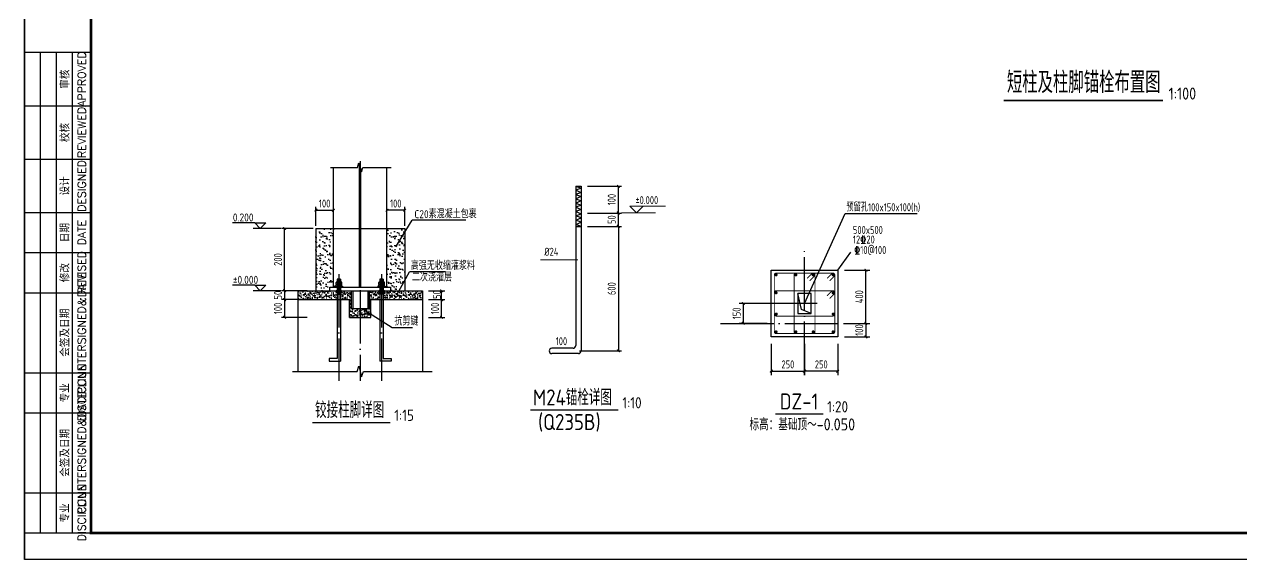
# Model space of a CAD drawing. Header units: millimetres. Extents: x 866561 to 876967, y 40200 to 44891.
# Drawn here: x 868454 to 868910.3, y 40201.4 to 40401.9 of the extents above; entities that cross this region are included whole.
import ezdxf
from ezdxf.enums import TextEntityAlignment as Align

# ---------------------------------------------------------------- set-up
doc = ezdxf.new("R2010")
doc.units = ezdxf.units.MM
doc.header["$LTSCALE"] = 1000
doc.header["$MEASUREMENT"] = 0
doc.linetypes.add('DOTE', pattern=[2.42, 2, -0.2, 0.02, -0.2])
for name, color, linetype in [('AXIS', 3, 'Continuous'), ('COLUMN', 9, 'Continuous'), ('D1', 112, 'Continuous'), ('D2', 6, 'Continuous'), ('DIM', 7, 'Continuous'), ('DIM_SYMB', 3, 'Continuous'), ('DOTE', 1, 'DOTE'), ('NUM', 7, 'Continuous'), ('OTHER', 2, 'Continuous'), ('Prof', 2, 'Continuous'), ('PUB_DIM', 3, 'Continuous'), ('PUB_TEXT', 7, 'Continuous'), ('图层4', 4, 'Continuous'), ('尺寸标注', 7, 'Continuous'), ('支撑', 6, 'Continuous'), ('柱', 2, 'Continuous'), ('柱平法箍筋', 24, 'Continuous'), ('柱平法纵筋', 7, 'Continuous'), ('柱集中标注', 2, 'Continuous'), ('梁', 4, 'Continuous'), ('螺栓孔标注', 253, 'Continuous')]:
    doc.layers.add(name, color=color, linetype=linetype)
doc.layers.add('D3', color=62, linetype='Continuous', lineweight=9)
doc.styles.add('ECEC_TK', font='txt_l.shx', dxfattribs={"bigfont": 'hztxt_l.shx'})
doc.styles.add('GBHZ', font='gbenor.shx', dxfattribs={"width": 0.9, "bigfont": 'gbcbig.shx'})
doc.dimstyles.new('Y10', dxfattribs={"dimscale": 0, "dimtxt": 3, "dimasz": 0.01, "dimexe": 1.2, "dimexo": 1, "dimgap": 1, "dimtad": 1, "dimdec": 0, "dimlfac": 10, "dimzin": 0, "dimdsep": 46, "dimtxsty": 'GBHZ', "dimblk1": 'DX', "dimblk2": 'DX', "dimsah": 1, "dimcen": 0.09, "dimdle": 1, "dimadec": 0, "dimazin": 0, "dimtfac": 1, "dimtdec": 0, "dimtix": 1, "dimtmove": 2, "dimatfit": 3, "dimldrblk": 'DX', "dimfxl": 0, "dimtolj": 1, "dimtzin": 0, "dimarcsym": 0})
doc.dimstyles.new('Y15', dxfattribs={"dimscale": 0, "dimtxt": 3, "dimasz": 0.01, "dimexe": 1.2, "dimexo": 1, "dimgap": 1, "dimtad": 1, "dimdec": 0, "dimlfac": 15, "dimzin": 0, "dimdsep": 46, "dimtxsty": 'GBHZ', "dimblk1": 'DX', "dimblk2": 'DX', "dimsah": 1, "dimcen": 0.09, "dimdle": 1, "dimadec": 0, "dimazin": 0, "dimtfac": 1, "dimtdec": 0, "dimtix": 1, "dimtmove": 2, "dimatfit": 3, "dimldrblk": 'DX', "dimfxl": 0, "dimtolj": 1, "dimtzin": 0, "dimarcsym": 0})
doc.dimstyles.new('Y20', dxfattribs={"dimscale": 0, "dimtxt": 3, "dimasz": 0.01, "dimexe": 1.5, "dimexo": 0.03, "dimgap": 1, "dimtad": 1, "dimdec": 0, "dimlfac": 20, "dimzin": 0, "dimdsep": 46, "dimtxsty": 'GBHZ', "dimblk1": 'DX', "dimblk2": 'DX', "dimsah": 1, "dimcen": 0.09, "dimdle": 1, "dimadec": 0, "dimazin": 0, "dimtfac": 1, "dimtdec": 0, "dimtix": 1, "dimtmove": 2, "dimatfit": 3, "dimldrblk": 'DX', "dimfxl": 0, "dimtolj": 1, "dimtzin": 0, "dimarcsym": 0})
pattern_1 = [(37.5, (503455.6914, -183976.7324), (-0.041995572, 1.2845491793), [0, -1.0133333333, 0, -1.1333333333, 0, -1.0833333333]), (7.5, (503455.6914, -183976.7324), (1.179851137, 1.88143071), [0, -0.5466666667, 0, -0.9133333333, 0, -0.35]), (327.5, (503454.8714, -183976.7324), (2.0760945745, 0.0037727024), [0, -0.3333333333, 0, -1.2, 0, -1.5666666667]), (317.5, (503454.8714, -183976.7324), (2.004084403, 0.585117043), [0, -0.1666666667, 0, -0.7866666667, 0, -0.9])]
pattern_2 = [(37.5, (503455.6914, -183976.7324), (-0.083991144, 2.569098359), [0, -2.026666667, 0, -2.266666667, 0, -2.166666667]), (7.5, (503455.6914, -183976.7324), (2.359702274, 3.76286142), [0, -1.093333333, 0, -1.826666667, 0, -0.7]), (327.5, (503454.0514, -183976.7324), (4.152189149, 0.007545405), [0, -0.666666667, 0, -2.4, 0, -3.133333333]), (317.5, (503454.0514, -183976.7324), (4.008168806, 1.170234087), [0, -0.333333333, 0, -1.573333333, 0, -1.8])]

# ---------------------------------------------------------------- blocks, each defined once
blk = doc.blocks.new('DX')
at = {"color": 0, "linetype": 'ByBlock', "const_width": 40}
blk.add_lwpolyline([(-54, -51), (46, 49)], dxfattribs=at)
blk = doc.blocks.new('*D40')
at = {"layer": 'Defpoints', "color": 0, "linetype": 'ByBlock', "transparency": 16777216}
for p in [(868604.54, 40298.77), (868610.44, 40298.77), (868604.54, 40292.1)]:
    blk.add_point(p, dxfattribs=at)
at = {"layer": 'dim', "color": 0, "linetype": 'ByBlock', "lineweight": -2, "transparency": 16777216}
for p, q in [((868605.54, 40298.77), (868611.64, 40298.77)), ((868610.44, 40292.11), (868610.44, 40298.76)), ((868605.54, 40292.1), (868611.64, 40292.1))]:
    blk.add_line(p, q, dxfattribs=at)
at = {"layer": 'dim', "color": 0, "linetype": 'ByBlock', "lineweight": -2, "transparency": 16777216, "xscale": 0.01, "yscale": 0.01, "zscale": 0.01}
for p, rotation in [((868610.44, 40298.77), 90), ((868610.44, 40292.1), 270)]:
    blk.add_blockref('DX', p, dxfattribs=dict(at, rotation=rotation))
at = {"layer": 'dim', "color": 0, "linetype": 'ByBlock', "transparency": 16777216, "insert": (868607.94, 40295.44), "char_height": 3, "attachment_point": 5, "rotation": 90, "style": 'GBHZ'}
blk.add_mtext('\\A1;100', dxfattribs=at)
blk = doc.blocks.new('*D41')
at = {"layer": 'Defpoints', "color": 0, "linetype": 'ByBlock', "transparency": 16777216}
for p in [(868604.54, 40302.1), (868604.54, 40298.77), (868610.44, 40302.1)]:
    blk.add_point(p, dxfattribs=at)
at = {"layer": 'dim', "color": 0, "linetype": 'ByBlock', "lineweight": -2, "transparency": 16777216}
for p, q in [((868605.54, 40302.1), (868611.64, 40302.1)), ((868605.54, 40298.77), (868611.64, 40298.77)), ((868610.44, 40298.78), (868610.44, 40302.09))]:
    blk.add_line(p, q, dxfattribs=at)
at = {"layer": 'dim', "color": 0, "linetype": 'ByBlock', "lineweight": -2, "transparency": 16777216, "xscale": 0.01, "yscale": 0.01, "zscale": 0.01}
for p, rotation in [((868610.44, 40298.77), 270), ((868610.44, 40302.1), 90)]:
    blk.add_blockref('DX', p, dxfattribs=dict(at, rotation=rotation))
at = {"layer": 'dim', "color": 0, "linetype": 'ByBlock', "transparency": 16777216, "insert": (868608.65, 40300.63), "char_height": 3, "attachment_point": 5, "rotation": 90, "style": 'GBHZ'}
blk.add_mtext('\\A1;50', dxfattribs=at)
blk = doc.blocks.new('*D42')
at = {"layer": 'Defpoints', "color": 0, "linetype": 'ByBlock', "transparency": 16777216}
for p in [(868733.98, 40282.17), (868746.48, 40282.17), (868746.48, 40271.98)]:
    blk.add_point(p, dxfattribs=at)
at = {"layer": 'dim', "color": 0, "linetype": 'ByBlock', "lineweight": -2, "transparency": 16777216}
for p, q in [((868733.98, 40282.14), (868733.98, 40270.48)), ((868746.48, 40282.14), (868746.48, 40270.48)), ((868733.99, 40271.98), (868746.47, 40271.98))]:
    blk.add_line(p, q, dxfattribs=at)
at = {"layer": 'dim', "color": 0, "linetype": 'ByBlock', "lineweight": -2, "transparency": 16777216, "xscale": 0.01, "yscale": 0.01, "zscale": 0.01, "rotation": 180}
blk.add_blockref('DX', (868733.98, 40271.98), dxfattribs=at)
at = {"layer": 'dim', "color": 0, "linetype": 'ByBlock', "lineweight": -2, "transparency": 16777216, "xscale": 0.01, "yscale": 0.01, "zscale": 0.01}
blk.add_blockref('DX', (868746.48, 40271.98), dxfattribs=at)
at = {"layer": 'dim', "color": 0, "linetype": 'ByBlock', "transparency": 16777216, "insert": (868740.23, 40274.48), "char_height": 3, "attachment_point": 5, "style": 'GBHZ'}
blk.add_mtext('\\A1;250', dxfattribs=at)
blk = doc.blocks.new('*D43')
at = {"layer": 'Defpoints', "color": 0, "linetype": 'ByBlock', "transparency": 16777216}
for p in [(868761.37, 40309.85), (868769.48, 40309.85), (868761.37, 40289.85)]:
    blk.add_point(p, dxfattribs=at)
at = {"layer": 'dim', "color": 0, "linetype": 'ByBlock', "lineweight": -2, "transparency": 16777216}
for p, q in [((868761.4, 40309.85), (868770.98, 40309.85)), ((868769.48, 40289.86), (868769.48, 40309.84)), ((868761.4, 40289.85), (868770.98, 40289.85))]:
    blk.add_line(p, q, dxfattribs=at)
at = {"layer": 'dim', "color": 0, "linetype": 'ByBlock', "lineweight": -2, "transparency": 16777216, "xscale": 0.01, "yscale": 0.01, "zscale": 0.01}
for p, rotation in [((868769.48, 40309.85), 90), ((868769.48, 40289.85), 270)]:
    blk.add_blockref('DX', p, dxfattribs=dict(at, rotation=rotation))
at = {"layer": 'dim', "color": 0, "linetype": 'ByBlock', "transparency": 16777216, "insert": (868766.98, 40299.85), "char_height": 3, "attachment_point": 5, "rotation": 90, "style": 'GBHZ'}
blk.add_mtext('\\A1;400', dxfattribs=at)
blk = doc.blocks.new('*D44')
at = {"layer": 'Defpoints', "color": 0, "linetype": 'ByBlock', "transparency": 16777216}
for p in [(868761.37, 40289.85), (868761.37, 40284.85), (868769.48, 40284.85)]:
    blk.add_point(p, dxfattribs=at)
at = {"layer": 'dim', "color": 0, "linetype": 'ByBlock', "lineweight": -2, "transparency": 16777216}
for p, q in [((868761.4, 40289.85), (868770.98, 40289.85)), ((868769.48, 40289.86), (868769.48, 40289.87)), ((868769.48, 40289.85), (868769.48, 40284.85)), ((868761.4, 40284.85), (868770.98, 40284.85)), ((868769.48, 40284.84), (868769.48, 40284.83))]:
    blk.add_line(p, q, dxfattribs=at)
at = {"layer": 'dim', "color": 0, "linetype": 'ByBlock', "lineweight": -2, "transparency": 16777216, "xscale": 0.01, "yscale": 0.01, "zscale": 0.01}
for p, rotation in [((868769.48, 40289.85), 270), ((868769.48, 40284.85), 90)]:
    blk.add_blockref('DX', p, dxfattribs=dict(at, rotation=rotation))
at = {"layer": 'dim', "color": 0, "linetype": 'ByBlock', "transparency": 16777216, "insert": (868766.98, 40287.35), "char_height": 3, "attachment_point": 5, "rotation": 90, "style": 'GBHZ'}
blk.add_mtext('\\A1;100', dxfattribs=at)
blk = doc.blocks.new('*D45')
at = {"layer": 'Defpoints', "color": 0, "linetype": 'ByBlock', "transparency": 16777216}
for p in [(868746.48, 40282.17), (868758.98, 40282.17), (868746.48, 40271.98)]:
    blk.add_point(p, dxfattribs=at)
at = {"layer": 'dim', "color": 0, "linetype": 'ByBlock', "lineweight": -2, "transparency": 16777216}
for p, q in [((868746.48, 40282.14), (868746.48, 40270.48)), ((868758.98, 40282.14), (868758.98, 40270.48)), ((868758.97, 40271.98), (868746.49, 40271.98))]:
    blk.add_line(p, q, dxfattribs=at)
at = {"layer": 'dim', "color": 0, "linetype": 'ByBlock', "lineweight": -2, "transparency": 16777216, "xscale": 0.01, "yscale": 0.01, "zscale": 0.01, "rotation": 180}
blk.add_blockref('DX', (868746.48, 40271.98), dxfattribs=at)
at = {"layer": 'dim', "color": 0, "linetype": 'ByBlock', "lineweight": -2, "transparency": 16777216, "xscale": 0.01, "yscale": 0.01, "zscale": 0.01}
blk.add_blockref('DX', (868758.98, 40271.98), dxfattribs=at)
at = {"layer": 'dim', "color": 0, "linetype": 'ByBlock', "transparency": 16777216, "insert": (868752.73, 40274.48), "char_height": 3, "attachment_point": 5, "style": 'GBHZ'}
blk.add_mtext('\\A1;250', dxfattribs=at)
blk = doc.blocks.new('*D46')
at = {"layer": 'Defpoints', "color": 0, "linetype": 'ByBlock', "transparency": 16777216}
for p in [(868732.49, 40297.35), (868723.53, 40289.85), (868732.49, 40289.85)]:
    blk.add_point(p, dxfattribs=at)
at = {"layer": 'dim', "color": 0, "linetype": 'ByBlock', "lineweight": -2, "transparency": 16777216}
for p, q in [((868732.46, 40297.35), (868722.03, 40297.35)), ((868723.53, 40297.34), (868723.53, 40289.86)), ((868732.46, 40289.85), (868722.03, 40289.85))]:
    blk.add_line(p, q, dxfattribs=at)
at = {"layer": 'dim', "color": 0, "linetype": 'ByBlock', "lineweight": -2, "transparency": 16777216, "xscale": 0.01, "yscale": 0.01, "zscale": 0.01}
for p, rotation in [((868723.53, 40297.35), 90), ((868723.53, 40289.85), 270)]:
    blk.add_blockref('DX', p, dxfattribs=dict(at, rotation=rotation))
at = {"layer": 'dim', "color": 0, "linetype": 'ByBlock', "transparency": 16777216, "insert": (868721.03, 40293.6), "char_height": 3, "attachment_point": 5, "rotation": 90, "style": 'GBHZ'}
blk.add_mtext('\\A1;150', dxfattribs=at)
blk = doc.blocks.new('*D47')
at = {"layer": 'Defpoints', "color": 0, "linetype": 'ByBlock', "transparency": 16777216}
for p in [(868551.57, 40298.77), (868560.97, 40302.1), (868560.97, 40298.77)]:
    blk.add_point(p, dxfattribs=at)
at = {"layer": 'dim', "color": 0, "linetype": 'ByBlock', "lineweight": -2, "transparency": 16777216}
for p, q in [((868559.97, 40302.1), (868550.37, 40302.1)), ((868559.97, 40298.77), (868550.37, 40298.77)), ((868551.57, 40302.11), (868551.57, 40302.12)), ((868551.57, 40302.1), (868551.57, 40298.77)), ((868551.57, 40298.76), (868551.57, 40298.75))]:
    blk.add_line(p, q, dxfattribs=at)
at = {"layer": 'dim', "color": 0, "linetype": 'ByBlock', "lineweight": -2, "transparency": 16777216, "xscale": 0.01, "yscale": 0.01, "zscale": 0.01}
for p, rotation in [((868551.57, 40302.1), 270), ((868551.57, 40298.77), 90)]:
    blk.add_blockref('DX', p, dxfattribs=dict(at, rotation=rotation))
at = {"layer": 'dim', "color": 0, "linetype": 'ByBlock', "transparency": 16777216, "insert": (868549.07, 40300.44), "char_height": 3, "attachment_point": 5, "rotation": 90, "style": 'GBHZ'}
blk.add_mtext('\\A1;50', dxfattribs=at)
blk = doc.blocks.new('*D48')
at = {"layer": 'Defpoints', "color": 0, "linetype": 'ByBlock', "transparency": 16777216}
for p in [(868560.97, 40298.77), (868551.57, 40292.1), (868560.97, 40292.1)]:
    blk.add_point(p, dxfattribs=at)
at = {"layer": 'dim', "color": 0, "linetype": 'ByBlock', "lineweight": -2, "transparency": 16777216}
for p, q in [((868559.97, 40298.77), (868550.37, 40298.77)), ((868551.57, 40298.76), (868551.57, 40292.11)), ((868559.97, 40292.1), (868550.37, 40292.1))]:
    blk.add_line(p, q, dxfattribs=at)
at = {"layer": 'dim', "color": 0, "linetype": 'ByBlock', "lineweight": -2, "transparency": 16777216, "xscale": 0.01, "yscale": 0.01, "zscale": 0.01}
for p, rotation in [((868551.57, 40298.77), 90), ((868551.57, 40292.1), 270)]:
    blk.add_blockref('DX', p, dxfattribs=dict(at, rotation=rotation))
at = {"layer": 'dim', "color": 0, "linetype": 'ByBlock', "transparency": 16777216, "insert": (868549.07, 40295.44), "char_height": 3, "attachment_point": 5, "rotation": 90, "style": 'GBHZ'}
blk.add_mtext('\\A1;100', dxfattribs=at)
blk = doc.blocks.new('*D49')
at = {"layer": 'Defpoints', "color": 0, "linetype": 'ByBlock', "transparency": 16777216}
for p in [(868569.91, 40332.25), (868563.24, 40325.45), (868569.91, 40325.99)]:
    blk.add_point(p, dxfattribs=at)
at = {"layer": 'dim', "color": 0, "linetype": 'ByBlock', "lineweight": -2, "transparency": 16777216}
for p, q in [((868563.24, 40326.45), (868563.24, 40333.45)), ((868563.25, 40332.25), (868569.9, 40332.25)), ((868569.91, 40326.99), (868569.91, 40333.45))]:
    blk.add_line(p, q, dxfattribs=at)
at = {"layer": 'dim', "color": 0, "linetype": 'ByBlock', "lineweight": -2, "transparency": 16777216, "xscale": 0.01, "yscale": 0.01, "zscale": 0.01, "rotation": 180}
blk.add_blockref('DX', (868563.24, 40332.25), dxfattribs=at)
at = {"layer": 'dim', "color": 0, "linetype": 'ByBlock', "lineweight": -2, "transparency": 16777216, "xscale": 0.01, "yscale": 0.01, "zscale": 0.01}
blk.add_blockref('DX', (868569.91, 40332.25), dxfattribs=at)
at = {"layer": 'dim', "color": 0, "linetype": 'ByBlock', "transparency": 16777216, "insert": (868566.58, 40334.75), "char_height": 3, "attachment_point": 5, "style": 'GBHZ'}
blk.add_mtext('\\A1;100', dxfattribs=at)
blk = doc.blocks.new('*D50')
at = {"layer": 'Defpoints', "color": 0, "linetype": 'ByBlock', "transparency": 16777216}
for p in [(868551.57, 40325.45), (868563.24, 40325.45), (868560.97, 40302.1)]:
    blk.add_point(p, dxfattribs=at)
at = {"layer": 'dim', "color": 0, "linetype": 'ByBlock', "lineweight": -2, "transparency": 16777216}
for p, q in [((868562.24, 40325.45), (868550.37, 40325.45)), ((868551.57, 40302.11), (868551.57, 40325.44)), ((868559.97, 40302.1), (868550.37, 40302.1))]:
    blk.add_line(p, q, dxfattribs=at)
at = {"layer": 'dim', "color": 0, "linetype": 'ByBlock', "lineweight": -2, "transparency": 16777216, "xscale": 0.01, "yscale": 0.01, "zscale": 0.01}
for p, rotation in [((868551.57, 40325.45), 90), ((868551.57, 40302.1), 270)]:
    blk.add_blockref('DX', p, dxfattribs=dict(at, rotation=rotation))
at = {"layer": 'dim', "color": 0, "linetype": 'ByBlock', "transparency": 16777216, "insert": (868549.07, 40313.78), "char_height": 3, "attachment_point": 5, "rotation": 90, "style": 'GBHZ'}
blk.add_mtext('\\A1;200', dxfattribs=at)
blk = doc.blocks.new('*D51')
at = {"layer": 'Defpoints', "color": 0, "linetype": 'ByBlock', "transparency": 16777216}
for p in [(868589.91, 40332.25), (868589.91, 40325.99), (868596.58, 40325.45)]:
    blk.add_point(p, dxfattribs=at)
at = {"layer": 'dim', "color": 0, "linetype": 'ByBlock', "lineweight": -2, "transparency": 16777216}
for p, q in [((868589.91, 40326.99), (868589.91, 40333.45)), ((868596.57, 40332.25), (868589.92, 40332.25)), ((868596.58, 40326.45), (868596.58, 40333.45))]:
    blk.add_line(p, q, dxfattribs=at)
at = {"layer": 'dim', "color": 0, "linetype": 'ByBlock', "lineweight": -2, "transparency": 16777216, "xscale": 0.01, "yscale": 0.01, "zscale": 0.01, "rotation": 180}
blk.add_blockref('DX', (868589.91, 40332.25), dxfattribs=at)
at = {"layer": 'dim', "color": 0, "linetype": 'ByBlock', "lineweight": -2, "transparency": 16777216, "xscale": 0.01, "yscale": 0.01, "zscale": 0.01}
blk.add_blockref('DX', (868596.58, 40332.25), dxfattribs=at)
at = {"layer": 'dim', "color": 0, "linetype": 'ByBlock', "transparency": 16777216, "insert": (868593.24, 40334.75), "char_height": 3, "attachment_point": 5, "style": 'GBHZ'}
blk.add_mtext('\\A1;100', dxfattribs=at)
blk = doc.blocks.new('*D37')
at = {"layer": 'Defpoints', "color": 0, "transparency": 16777216}
for p in [(868664.09, 40326.2), (868661.11, 40279.54), (868676.7, 40279.54)]:
    blk.add_point(p, dxfattribs=at)
at = {"layer": 'dim', "color": 0, "lineweight": -2, "transparency": 16777216}
for p, q in [((868665.09, 40326.2), (868677.9, 40326.2)), ((868676.7, 40326.19), (868676.7, 40279.55)), ((868662.11, 40279.54), (868677.9, 40279.54))]:
    blk.add_line(p, q, dxfattribs=at)
at = {"layer": 'dim', "color": 0, "lineweight": -2, "transparency": 16777216, "xscale": 0.01, "yscale": 0.01, "zscale": 0.01}
for p, rotation in [((868676.7, 40326.2), 90), ((868676.7, 40279.54), 270)]:
    blk.add_blockref('DX', p, dxfattribs=dict(at, rotation=rotation))
at = {"layer": 'dim', "color": 0, "transparency": 16777216, "insert": (868674.2, 40302.87), "char_height": 3, "attachment_point": 5, "rotation": 90, "style": 'GBHZ'}
blk.add_mtext('\\A1;600', dxfattribs=at)
blk = doc.blocks.new('*D38')
at = {"layer": 'Defpoints', "color": 0, "linetype": 'ByBlock', "transparency": 16777216}
for p in [(868664.09, 40331.2), (868676.7, 40331.2), (868664.09, 40326.2)]:
    blk.add_point(p, dxfattribs=at)
at = {"layer": 'dim', "color": 0, "linetype": 'ByBlock', "lineweight": -2, "transparency": 16777216}
for p, q in [((868665.09, 40331.2), (868677.9, 40331.2)), ((868676.7, 40326.21), (868676.7, 40331.19)), ((868665.09, 40326.2), (868677.9, 40326.2))]:
    blk.add_line(p, q, dxfattribs=at)
at = {"layer": 'dim', "color": 0, "linetype": 'ByBlock', "lineweight": -2, "transparency": 16777216, "xscale": 0.01, "yscale": 0.01, "zscale": 0.01}
for p, rotation in [((868676.7, 40331.2), 90), ((868676.7, 40326.2), 270)]:
    blk.add_blockref('DX', p, dxfattribs=dict(at, rotation=rotation))
at = {"layer": 'dim', "color": 0, "linetype": 'ByBlock', "transparency": 16777216, "insert": (868674.2, 40328.7), "char_height": 3, "attachment_point": 5, "rotation": 90, "style": 'GBHZ'}
blk.add_mtext('\\A1;50', dxfattribs=at)
blk = doc.blocks.new('*D39')
at = {"layer": 'Defpoints', "color": 0, "linetype": 'ByBlock', "transparency": 16777216}
for p in [(868664.09, 40341.24), (868676.7, 40341.24), (868664.09, 40331.2)]:
    blk.add_point(p, dxfattribs=at)
at = {"layer": 'dim', "color": 0, "linetype": 'ByBlock', "lineweight": -2, "transparency": 16777216}
for p, q in [((868665.09, 40341.24), (868677.9, 40341.24)), ((868676.7, 40331.21), (868676.7, 40341.23)), ((868665.09, 40331.2), (868677.9, 40331.2))]:
    blk.add_line(p, q, dxfattribs=at)
at = {"layer": 'dim', "color": 0, "linetype": 'ByBlock', "lineweight": -2, "transparency": 16777216, "xscale": 0.01, "yscale": 0.01, "zscale": 0.01}
for p, rotation in [((868676.7, 40341.24), 90), ((868676.7, 40331.2), 270)]:
    blk.add_blockref('DX', p, dxfattribs=dict(at, rotation=rotation))
at = {"layer": 'dim', "color": 0, "linetype": 'ByBlock', "transparency": 16777216, "insert": (868674.2, 40336.22), "char_height": 3, "attachment_point": 5, "rotation": 90, "style": 'GBHZ'}
blk.add_mtext('\\A1;100', dxfattribs=at)

msp = doc.modelspace()

# ---------------------------------------------------------------- hatches: boundary and pattern name
at = {"layer": 'dim', "linetype": 'ByBlock'}
h = msp.add_hatch(dxfattribs=at)
h.set_pattern_fill('AR-SAND', color=256, scale=1.333333, style=0)
h.set_pattern_definition(pattern_2)
h.paths.add_polyline_path([(868569.909, 40325.451), (868563.242, 40325.451), (868563.242, 40302.102), (868568.576, 40302.102), (868568.576, 40303.435), (868569.909, 40303.435)])
h = msp.add_hatch(dxfattribs=at)
h.set_pattern_fill('AR-SAND', color=256, scale=1.333333, style=0)
h.set_pattern_definition(pattern_2)
h.paths.add_polyline_path([(868596.576, 40325.451), (868589.909, 40325.451), (868589.909, 40303.435), (868591.242, 40303.435), (868591.242, 40302.102), (868594.474, 40302.102), (868596.576, 40305.932)])
at = {"layer": '柱集中标注', "linetype": 'ByBlock'}
h = msp.add_hatch(dxfattribs=at)
h.set_pattern_fill('AR-SAND', color=2, scale=0.666667, style=0)
h.set_pattern_definition(pattern_1)
h.paths.add_polyline_path([(868571.309, 40301.382), (868570.949, 40301.382, -0.4648425), (868570.836, 40301.482), (868570.836, 40302.002, -0.3768346), (868570.92, 40302.102), (868556.576, 40302.102), (868556.576, 40298.768), (868571.309, 40298.768)])
h = msp.add_hatch(dxfattribs=at)
h.set_pattern_fill('AR-SAND', color=2, scale=0.666667, style=0)
h.set_pattern_definition(pattern_1)
h.paths.add_polyline_path([(868579.909, 40295.435), (868576.576, 40295.435), (868576.576, 40302.102), (868572.509, 40302.102), (868572.509, 40301.382), (868572.898, 40301.382, 0.3653345), (868572.982, 40301.478), (868572.982, 40301.482, -0.4648425), (868572.869, 40301.382), (868572.509, 40301.382), (868572.509, 40298.768), (868575.909, 40298.768), (868575.909, 40292.102), (868579.909, 40292.102)])
h = msp.add_hatch(dxfattribs=at)
h.set_pattern_fill('AR-SAND', color=2, scale=0.666667, style=0)
h.set_pattern_definition(pattern_1)
h.paths.add_polyline_path([(868587.309, 40301.382), (868586.949, 40301.382, -0.0373924), (868586.934, 40301.381, 26.7433863), (868586.92, 40301.382), (868587.309, 40301.382), (868587.309, 40302.102), (868586.949, 40302.102), (868583.242, 40302.102), (868583.242, 40295.435), (868580.609, 40295.435), (868583.909, 40293.519), (868583.909, 40298.768), (868587.309, 40298.768)])
h = msp.add_hatch(dxfattribs=at)
h.set_pattern_fill('AR-SAND', color=2, scale=0.666667, style=0)
h.set_pattern_definition(pattern_1)
h.paths.add_polyline_path([(868603.242, 40302.102), (868588.898, 40302.102, -0.3768346), (868588.982, 40302.002), (868588.982, 40301.482, -0.4648425), (868588.869, 40301.382), (868588.509, 40301.382), (868588.509, 40298.768), (868603.242, 40298.768)])
h = msp.add_hatch(dxfattribs=at)
h.set_pattern_fill('AR-SAND', color=2, scale=0.666667, style=0)
h.set_pattern_definition(pattern_1)
h.paths.add_polyline_path([(868580.609, 40295.435), (868579.909, 40295.435), (868579.909, 40292.102), (868583.909, 40292.102), (868583.909, 40293.519)])

# ---------------------------------------------------------------- linework, layer by layer
for p, q in [((868454.005, 40201.355), (868454.005, 40795.355)), ((868454.005, 40795.355), (868454.005, 40201.355)), ((868460.005, 40211.355), (868460.005, 40391.355)), ((868466.005, 40211.355), (868466.005, 40391.355)), ((868472.005, 40211.355), (868472.005, 40391.355)), ((868454.005, 40371.355), (868479.005, 40371.355)), ((868454.005, 40351.355), (868479.005, 40351.355)), ((868579.642, 40303.435), (868579.642, 40349.256)), ((868569.909, 40303.435), (868569.909, 40348.278)), ((868580.176, 40303.435), (868580.176, 40347.3)), ((868589.909, 40303.435), (868589.909, 40348.278)), ((868454.005, 40331.355), (868479.005, 40331.355)), ((868593.273, 40318.537), (868599.417, 40328.525)), ((868619.465, 40328.525), (868599.417, 40328.525)), ((868454.005, 40316.355), (868479.005, 40316.355)), ((868571.309, 40306.435), (868571.309, 40305.293)), ((868572.51, 40306.435), (868571.31, 40306.435)), ((868572.51, 40306.435), (868572.51, 40305.293)), ((868587.308, 40306.435), (868588.508, 40306.435)), ((868587.308, 40306.435), (868587.308, 40305.293)), ((868588.509, 40306.435), (868588.509, 40305.293)), ((868454.005, 40301.355), (868479.005, 40301.355)), ((868556.576, 40298.768), (868575.909, 40298.768)), ((868575.909, 40292.102), (868575.909, 40298.768)), ((868583.909, 40292.102), (868583.909, 40298.768)), ((868583.909, 40298.768), (868603.242, 40298.768)), ((868580.609, 40295.435), (868591.834, 40288.338)), ((868575.909, 40292.102), (868583.909, 40292.102)), ((868591.834, 40288.338), (868599.517, 40288.338)), ((868454.005, 40271.355), (868479.005, 40271.355)), ((868454.005, 40256.355), (868479.005, 40256.355)), ((868454.005, 40226.355), (868479.005, 40226.355)), ((869295.005, 40201.355), (868454.005, 40201.355))]:
    msp.add_line(p, q)
at = {"color": 0, "const_width": 1}
msp.add_lwpolyline([(869285.005, 40211.355), (868479.005, 40211.355), (868479.005, 40785.355), (869285.005, 40785.355)], close=True, dxfattribs=at)
msp.add_lwpolyline([(868454.005, 40391.355), (868454.005, 40211.355), (868479.005, 40211.355), (868479.005, 40391.355)], close=True)
at = {"const_width": 0.667}
msp.add_lwpolyline([(868821.064, 40373.342), (868880.876, 40373.342)], dxfattribs=at)
at = {"layer": 'AXIS'}
for p, q in [((868571.309, 40306.435), (868572.509, 40306.435)), ((868571.309, 40306.302), (868572.509, 40306.302)), ((868571.309, 40306.168), (868572.509, 40306.168)), ((868571.309, 40306.168), (868572.509, 40306.168)), ((868571.309, 40306.035), (868572.509, 40306.035)), ((868571.309, 40306.035), (868572.509, 40306.035)), ((868571.309, 40305.902), (868572.509, 40305.902)), ((868571.309, 40305.768), (868572.509, 40305.768)), ((868571.309, 40305.635), (868572.509, 40305.635)), ((868571.309, 40305.502), (868572.509, 40305.502)), ((868571.309, 40305.368), (868572.509, 40305.368)), ((868571.309, 40303.435), (868572.509, 40303.435)), ((868571.309, 40303.302), (868572.509, 40303.302)), ((868588.509, 40306.435), (868587.309, 40306.435)), ((868588.509, 40306.302), (868587.309, 40306.302)), ((868588.509, 40306.168), (868587.309, 40306.168)), ((868588.509, 40306.168), (868587.309, 40306.168)), ((868588.509, 40306.035), (868587.309, 40306.035)), ((868588.509, 40306.035), (868587.309, 40306.035)), ((868588.509, 40305.902), (868587.309, 40305.902)), ((868588.509, 40305.768), (868587.309, 40305.768)), ((868588.509, 40305.635), (868587.309, 40305.635)), ((868588.509, 40305.502), (868587.309, 40305.502)), ((868588.509, 40305.368), (868587.309, 40305.368)), ((868588.509, 40303.435), (868587.309, 40303.435)), ((868588.509, 40303.302), (868587.309, 40303.302)), ((868571.309, 40303.168), (868572.509, 40303.168)), ((868571.309, 40303.168), (868572.509, 40303.168)), ((868571.309, 40303.035), (868572.509, 40303.035)), ((868571.309, 40302.902), (868572.509, 40302.902)), ((868571.309, 40302.768), (868572.509, 40302.768)), ((868571.309, 40302.635), (868572.509, 40302.635)), ((868571.309, 40302.502), (868572.509, 40302.502)), ((868571.309, 40302.368), (868572.509, 40302.368)), ((868571.309, 40302.368), (868572.509, 40302.368)), ((868571.309, 40302.235), (868572.509, 40302.235)), ((868571.309, 40301.382), (868572.509, 40301.382)), ((868571.309, 40301.249), (868572.509, 40301.249)), ((868571.309, 40301.115), (868572.509, 40301.115)), ((868571.309, 40301.115), (868572.509, 40301.115)), ((868571.309, 40300.982), (868572.509, 40300.982)), ((868571.309, 40300.849), (868572.509, 40300.849)), ((868588.509, 40303.168), (868587.309, 40303.168)), ((868588.509, 40303.168), (868587.309, 40303.168)), ((868588.509, 40303.035), (868587.309, 40303.035)), ((868588.509, 40302.902), (868587.309, 40302.902)), ((868588.509, 40302.768), (868587.309, 40302.768)), ((868588.509, 40302.635), (868587.309, 40302.635)), ((868588.509, 40302.502), (868587.309, 40302.502)), ((868588.509, 40302.368), (868587.309, 40302.368)), ((868588.509, 40302.368), (868587.309, 40302.368)), ((868588.509, 40302.235), (868587.309, 40302.235)), ((868588.509, 40301.382), (868587.309, 40301.382)), ((868588.509, 40301.249), (868587.309, 40301.249)), ((868588.509, 40301.115), (868587.309, 40301.115)), ((868588.509, 40301.115), (868587.309, 40301.115)), ((868588.509, 40300.982), (868587.309, 40300.982)), ((868588.509, 40300.849), (868587.309, 40300.849))]:
    msp.add_line(p, q, dxfattribs=at)
at = {"layer": 'COLUMN'}
for p, q in [((868571.309, 40303.435), (868571.309, 40276.729)), ((868572.509, 40303.435), (868572.509, 40275.713)), ((868587.309, 40303.435), (868587.309, 40275.713)), ((868588.509, 40303.435), (868588.509, 40276.729))]:
    msp.add_line(p, q, dxfattribs=at)
at = {"layer": 'D1'}
for p, q in [((868540.387, 40327.499), (868532.083, 40327.499)), ((868540.387, 40327.499), (868542.435, 40325.451)), ((868540.387, 40327.499), (868544.483, 40327.499)), ((868544.483, 40327.499), (868542.435, 40325.451)), ((868540.387, 40304.15), (868532.083, 40304.15)), ((868540.387, 40304.15), (868542.435, 40302.102)), ((868540.387, 40304.15), (868544.483, 40304.15)), ((868544.483, 40304.15), (868542.435, 40302.102))]:
    msp.add_line(p, q, dxfattribs=at)
for points in [[(868550.171, 40325.451), (868539.768, 40325.451)], [(868550.171, 40302.102), (868539.768, 40302.102)]]:
    msp.add_lwpolyline(points, dxfattribs=at)
at = {"layer": 'D2'}
for p, q in [((868660.684, 40341.238), (868662.684, 40341.238)), ((868660.684, 40341.238), (868660.684, 40281.538)), ((868662.684, 40341.238), (868662.684, 40279.538)), ((868659.684, 40280.538), (868651.752, 40280.538)), ((868661.684, 40278.538), (868651.752, 40278.538))]:
    msp.add_line(p, q, dxfattribs=at)
for centre, start, end in [((868651.752, 40279.538), 90, 180), ((868659.684, 40281.538), 270, 0), ((868651.752, 40279.538), 180, 270), ((868661.684, 40279.538), 270, 0)]:
    msp.add_arc(centre, 1, start, end, dxfattribs=at)
at = {"layer": 'D3'}
for p, q in [((868680.987, 40333.702), (868683.484, 40331.204)), ((868685.982, 40333.702), (868680.987, 40333.702)), ((868685.982, 40333.702), (868683.484, 40331.204)), ((868685.982, 40333.702), (868694.297, 40333.702)), ((868661.51, 40313.668), (868647.524, 40313.668))]:
    msp.add_line(p, q, dxfattribs=at)
msp.add_lwpolyline([(868677.901, 40331.204), (868690.549, 40331.204)], dxfattribs=at)
at = {"layer": 'dim'}
for p, q in [((868745.372, 40295.004), (868743.984, 40301.1)), ((868748.984, 40293.6), (868745.372, 40295.004))]:
    msp.add_line(p, q, dxfattribs=at)
msp.add_lwpolyline([(868748.984, 40293.6), (868748.984, 40301.1), (868743.984, 40301.1), (868743.984, 40293.6)], close=True, dxfattribs=at)
at = {"layer": 'DIM_SYMB', "const_width": 0.525}
for points in [[(868643.632, 40257.405), (868676.73, 40257.405)], [(868735.525, 40255.901), (868753.474, 40255.901)], [(868561.969, 40252.705), (868591.228, 40252.705)]]:
    msp.add_lwpolyline(points, dxfattribs=at)
at = {"layer": 'DOTE', "linetype": 'DOTE', "ltscale": 0.01}
for p, q in [((868579.909, 40350.656), (868579.909, 40268.32)), ((868746.484, 40270.514), (868746.484, 40318.897)), ((868571.909, 40308.352), (868571.909, 40268.32)), ((868587.909, 40308.352), (868587.909, 40268.32)), ((868751.187, 40297.35), (868732.494, 40297.35)), ((868714.914, 40289.85), (868762.224, 40289.85))]:
    msp.add_line(p, q, dxfattribs=at)
at = {"layer": 'OTHER'}
for p, q in [((868556.576, 40302.102), (868556.576, 40271.795)), ((868603.242, 40302.102), (868603.242, 40271.795))]:
    msp.add_line(p, q, dxfattribs=at)
for points in [[(868568.718, 40348.278), (868578.927, 40348.278), (868579.456, 40349.94), (868580.362, 40346.616), (868580.891, 40348.278), (868591.455, 40348.278)], [(868554.494, 40271.795), (868578.73, 40271.795), (868579.365, 40273.789), (868580.453, 40269.8), (868581.088, 40271.795), (868606.833, 40271.795)]]:
    msp.add_lwpolyline(points, dxfattribs=at)
at = {"layer": 'Prof'}
for points in [[(868660.684, 40341.238), (868662.684, 40340.538), (868660.684, 40339.738), (868662.684, 40338.938), (868660.684, 40338.138), (868662.684, 40337.338), (868660.684, 40336.538), (868662.684, 40335.738), (868660.684, 40334.938), (868662.684, 40334.138), (868660.684, 40333.338), (868662.684, 40332.538), (868660.684, 40331.738), (868662.684, 40330.938)], [(868660.684, 40326.204), (868662.684, 40326.204), (868660.684, 40326.938), (868662.684, 40327.738), (868660.684, 40328.538), (868662.684, 40329.338), (868660.684, 40330.138), (868662.684, 40330.938)]]:
    msp.add_lwpolyline(points, dxfattribs=at)
at = {"layer": 'PUB_DIM'}
for p, q in [((868563.242, 40325.451), (868596.576, 40325.451)), ((868563.242, 40325.451), (868563.242, 40302.102)), ((868596.576, 40325.451), (868596.576, 40302.102))]:
    msp.add_line(p, q, dxfattribs=at)
at = {"layer": '图层4'}
for p, q in [((868746.484, 40297.35), (868761.719, 40331.069)), ((868761.719, 40331.069), (868788.658, 40331.069))]:
    msp.add_line(p, q, dxfattribs=at)
at = {"layer": '尺寸标注', "color": 4, "linetype": 'ByBlock'}
for p, q in [((868571.309, 40276.729), (868568.33, 40276.729)), ((868568.33, 40276.729), (868568.33, 40275.713)), ((868588.509, 40276.729), (868591.488, 40276.729)), ((868591.488, 40276.729), (868591.488, 40275.713)), ((868568.33, 40275.713), (868572.509, 40275.713)), ((868591.488, 40275.713), (868587.309, 40275.713))]:
    msp.add_line(p, q, dxfattribs=at)
at = {"layer": '支撑', "color": 3}
for p in [(868593.616, 40300.538), (868611.879, 40309.175)]:
    msp.add_line(p, (868598.355, 40309.175), dxfattribs=at)
at = {"layer": '柱'}
msp.add_line((868556.576, 40302.102), (868603.242, 40302.102), dxfattribs=at)
msp.add_lwpolyline([(868733.984, 40284.85), (868733.984, 40309.85), (868758.984, 40309.85), (868758.984, 40284.85)], close=True, dxfattribs=at)
msp.add_lwpolyline([(868568.576, 40302.102), (868568.576, 40303.435), (868591.242, 40303.435), (868591.242, 40302.102)], dxfattribs=at)
at = {"layer": '柱平法箍筋', "const_width": 0.35}
for points in [[(868754.911, 40306.72), (868756.679, 40308.488, -0.6681785), (868757.817, 40308.017), (868757.817, 40286.683, -0.4142136), (868757.151, 40286.017), (868735.817, 40286.017, -0.4142136), (868735.151, 40286.683), (868735.151, 40308.017, -0.4142131), (868735.817, 40308.683), (868757.151, 40308.683, -0.6681788), (868757.622, 40307.545), (868755.854, 40305.777)], [(868747.483, 40306.72), (868749.251, 40308.488, -0.6681785), (868750.389, 40308.017), (868750.389, 40286.683, -0.4142136), (868749.722, 40286.017), (868743.246, 40286.017, -0.4142136), (868742.579, 40286.683), (868742.579, 40308.017, -0.4142131), (868743.246, 40308.683), (868749.722, 40308.683, -0.6681788), (868750.193, 40307.545), (868748.426, 40305.777)], [(868754.911, 40300.131), (868756.679, 40301.899, -0.6681786), (868757.817, 40301.427), (868757.817, 40293.272, -0.4142136), (868757.151, 40292.606), (868735.817, 40292.606, -0.4142136), (868735.151, 40293.272), (868735.151, 40301.427, -0.4142136), (868735.817, 40302.094), (868757.151, 40302.094, -0.6681786), (868757.622, 40300.956), (868755.854, 40299.188)], [(868735.219, 40293.478, 0.4148462), (868735.887, 40292.811)]]:
    msp.add_lwpolyline(points, format="xyb", dxfattribs=at)
at = {"layer": '柱平法纵筋', "const_width": 0.583}
for points in [[(868735.801, 40308.325, -1), (868735.801, 40307.742, -1), (868735.801, 40308.325, -1)], [(868743.229, 40308.325, -1), (868743.229, 40307.742, -1), (868743.229, 40308.325, -1)], [(868749.739, 40308.325, -1), (868749.739, 40307.742, -1), (868749.739, 40308.325, -1)], [(868757.167, 40308.325, -1), (868757.167, 40307.742, -1), (868757.167, 40308.325, -1)], [(868735.801, 40301.611, -1), (868735.801, 40301.027, -1), (868735.801, 40301.611, -1)], [(868757.167, 40301.611, -1), (868757.167, 40301.027, -1), (868757.167, 40301.611, -1)], [(868735.577, 40293.339, -1), (868736.16, 40293.339, -1), (868735.577, 40293.339, -1)], [(868756.944, 40293.339, -1), (868757.527, 40293.339, -1), (868756.944, 40293.339, -1)], [(868735.801, 40286.958, -1), (868735.801, 40286.375, -1), (868735.801, 40286.958, -1)], [(868743.229, 40286.958, -1), (868743.229, 40286.375, -1), (868743.229, 40286.958, -1)], [(868749.739, 40286.958, -1), (868749.739, 40286.375, -1), (868749.739, 40286.958, -1)], [(868757.167, 40286.958, -1), (868757.167, 40286.375, -1), (868757.167, 40286.958, -1)]]:
    msp.add_lwpolyline(points, format="xyb", dxfattribs=at)
at = {"layer": '柱集中标注'}
msp.add_line((868758.984, 40309.85), (868763.88, 40316.521), dxfattribs=at)
at = {"layer": '梁'}
for p, q in [((868572.869, 40303.853), (868570.242, 40303.853)), ((868570.242, 40303.853), (868570.242, 40303.435)), ((868570.836, 40304.673), (868570.836, 40305.193)), ((868570.836, 40303.953), (868570.836, 40304.473)), ((868570.949, 40305.293), (868572.869, 40305.293)), ((868572.869, 40305.293), (868570.949, 40305.293)), ((868570.949, 40304.573), (868572.869, 40304.573)), ((868572.869, 40304.573), (868570.949, 40304.573)), ((868572.869, 40304.573), (868570.949, 40304.573)), ((868570.976, 40303.853), (868573.242, 40303.853)), ((868571.442, 40305.293), (868571.442, 40304.573)), ((868571.442, 40304.573), (868571.442, 40303.853)), ((868572.376, 40305.293), (868572.376, 40304.573)), ((868572.376, 40304.573), (868572.376, 40303.853)), ((868572.982, 40304.673), (868572.982, 40305.193)), ((868572.982, 40303.953), (868572.982, 40304.473)), ((868573.242, 40303.853), (868573.242, 40303.435)), ((868588.842, 40303.853), (868586.576, 40303.853)), ((868586.576, 40303.853), (868586.576, 40303.435)), ((868586.836, 40304.673), (868586.836, 40305.193)), ((868586.836, 40303.953), (868586.836, 40304.473)), ((868586.949, 40305.293), (868588.869, 40305.293)), ((868588.869, 40305.293), (868586.949, 40305.293)), ((868586.949, 40304.573), (868588.869, 40304.573)), ((868586.949, 40304.573), (868588.869, 40304.573)), ((868588.869, 40304.573), (868586.949, 40304.573)), ((868586.949, 40303.853), (868589.242, 40303.853)), ((868587.442, 40305.293), (868587.442, 40304.573)), ((868587.442, 40304.573), (868587.442, 40303.853)), ((868588.376, 40305.293), (868588.376, 40304.573)), ((868588.376, 40304.573), (868588.376, 40303.853)), ((868588.982, 40304.673), (868588.982, 40305.193)), ((868588.982, 40303.953), (868588.982, 40304.473)), ((868589.242, 40303.853), (868589.242, 40303.435)), ((868570.836, 40301.482), (868570.836, 40302.002)), ((868572.869, 40302.102), (868570.949, 40302.102)), ((868572.869, 40302.102), (868570.949, 40302.102)), ((868570.949, 40302.102), (868572.869, 40302.102)), ((868572.869, 40301.382), (868570.949, 40301.382)), ((868571.442, 40302.102), (868571.442, 40301.382)), ((868572.376, 40302.102), (868572.376, 40301.382)), ((868572.982, 40301.482), (868572.982, 40302.002)), ((868576.576, 40302.102), (868576.576, 40295.435)), ((868577.109, 40302.102), (868577.109, 40295.435)), ((868582.709, 40302.102), (868582.709, 40295.435)), ((868583.242, 40302.102), (868583.242, 40295.435)), ((868586.836, 40301.482), (868586.836, 40302.002)), ((868588.869, 40302.102), (868586.949, 40302.102)), ((868586.949, 40302.102), (868588.869, 40302.102)), ((868586.949, 40302.102), (868588.869, 40302.102)), ((868586.949, 40301.382), (868588.869, 40301.382)), ((868587.442, 40302.102), (868587.442, 40301.382)), ((868588.376, 40302.102), (868588.376, 40301.382)), ((868588.982, 40301.482), (868588.982, 40302.002)), ((868576.576, 40295.435), (868583.242, 40295.435))]:
    msp.add_line(p, q, dxfattribs=at)
for centre, start, end in [((868570.934, 40305.195), 81.43428, 181.15833), ((868570.934, 40304.671), 178.84167, 278.56572), ((868570.934, 40304.475), 81.43428, 181.15833), ((868570.934, 40303.951), 178.84167, 278.56572), ((868572.883, 40305.195), 358.84167, 98.56572), ((868572.883, 40304.671), 261.43428, 1.15833), ((868572.883, 40304.475), 358.84167, 98.56572), ((868572.883, 40303.951), 261.43428, 1.15833), ((868586.934, 40305.195), 81.43428, 181.15833), ((868586.934, 40304.671), 178.84167, 278.56572), ((868586.934, 40304.475), 81.43428, 181.15833), ((868586.934, 40303.951), 178.84167, 278.56572), ((868588.883, 40305.195), 358.84167, 98.56572), ((868588.883, 40304.671), 261.43428, 1.15833), ((868588.883, 40304.475), 358.84167, 98.56572), ((868588.883, 40303.951), 261.43428, 1.15833), ((868570.934, 40302.004), 81.43428, 181.15833), ((868570.934, 40301.48), 178.84167, 278.56572), ((868572.883, 40301.48), 261.43428, 1.15833), ((868586.934, 40301.48), 178.84167, 278.56572), ((868588.883, 40302.004), 358.84167, 98.56572), ((868588.883, 40301.48), 261.43428, 1.15833)]:
    msp.add_arc(centre, 0.0989, start, end, dxfattribs=at)

# ---------------------------------------------------------------- texts
at = {"style": 'ECEC_TK'}
for s, p in [('APPROVED', (868475.505, 40381.355)), ('审核', (868469.005, 40381.355)), ('REVIEWED', (868475.505, 40361.355)), ('校核', (868469.005, 40361.355)), ('DESIGNED', (868475.505, 40341.355)), ('设计', (868469.005, 40341.355)), ('日期', (868469.005, 40323.855)), ('DATE', (868475.505, 40323.855)), ('REVISED', (868475.505, 40308.855)), ('修改', (868469.005, 40308.855)), ('COUNTERSIGNED&DATE', (868475.505, 40286.355)), ('会签及日期', (868469.005, 40286.355)), ('DISCIPLINE', (868475.505, 40263.855)), ('专业', (868469.005, 40263.855)), ('COUNTERSIGNED&DATE', (868475.505, 40241.355)), ('会签及日期', (868469.005, 40241.355)), ('DISCIPLINE', (868475.505, 40218.855)), ('专业', (868469.005, 40218.855))]:
    msp.add_text(s, height=3, rotation=90, dxfattribs=at).set_placement(p, align=Align.MIDDLE)
at = {"ltscale": 2, "style": 'GBHZ'}
msp.add_text('1:100', height=4.5, rotation=0.20444, dxfattribs=at).set_placement((868882.951, 40373.647))
at = {"style": 'GBHZ', "width": 0.9}
for s, p in [('%%P0.000', (868683.084, 40334.528)), ('%%C24', (868648.914, 40315.188)), ('100', (868653.189, 40281.68))]:
    msp.add_text(s, height=3, dxfattribs=at).set_placement(p)
at = {"layer": 'NUM', "style": 'GBHZ'}
msp.add_text('短柱及柱脚锚栓布置图', height=8, dxfattribs=at).set_placement((868822.318, 40376.115))
at = {"layer": 'PUB_TEXT', "style": 'GBHZ'}
for s, height, p in [('M24锚栓详图', 6, (868644.655, 40259.106)), ('1:10', 4.2, (868678.2, 40258.024)), ('DZ-1', 6, (868737.17, 40257.602)), ('铰接柱脚详图', 6, (868562.992, 40254.406)), ('1:20', 4.2, (868754.944, 40256.52)), ('1:15', 4.2, (868592.698, 40253.324)), ('(Q235B)', 6, (868646.588, 40249.904)), ('标高：基础顶～-0.050', 4.5, (868725.833, 40249.766))]:
    msp.add_text(s, height=height, dxfattribs=at).set_placement(p)
at = {"layer": '柱集中标注', "style": 'GBHZ', "width": 0.9}
for s, p in [('预留孔100x150x100(h)', (868762.173, 40331.841)), ('500x500', (868764.615, 40323.361)), ('12%%13220', (868764.615, 40319.761)), ('%%13210@100', (868765.062, 40315.839))]:
    msp.add_text(s, height=3, dxfattribs=at).set_placement(p)
at = {"layer": '螺栓孔标注', "style": 'GBHZ'}
for s, p in [('0.200', (868532.166, 40328.024)), ('C20素混凝土包裹', (868600.236, 40329.258)), ('高强无收缩灌浆料', (868598.903, 40309.934)), ('二次浇灌层', (868599.32, 40305.588)), ('%%P0.000', (868532.166, 40304.674)), ('抗剪键', (868592.741, 40289.149, 6))]:
    msp.add_text(s, height=3, dxfattribs=at).set_placement(p)

# ---------------------------------------------------------------- dimensions: what is measured, and where the dimension line sits
at = {"layer": 'dim', "linetype": 'ByBlock'}
for base, p1, p2, angle, dimstyle, picture, middle in [((868676.701, 40341.238), (868664.086, 40331.204), (868664.086, 40341.238), 90, 'Y10', '*D39', (868674.201, 40336.221)), ((868676.701, 40331.204), (868664.086, 40326.204), (868664.086, 40331.204), 90, 'Y10', '*D38', (868674.201, 40328.704)), ((868769.477, 40309.85), (868761.371, 40289.85), (868761.371, 40309.85), 90, 'Y20', '*D43', (868766.977, 40299.85)), ((868723.526, 40289.85), (868732.494, 40297.35), (868732.494, 40289.85), 90, 'Y20', '*D46', (868721.026, 40293.6)), ((868769.477, 40284.85), (868761.371, 40289.85), (868761.371, 40284.85), 270, 'Y20', '*D44', (868766.977, 40287.35)), ((868746.484, 40271.981), (868758.984, 40282.171), (868746.484, 40282.171), 180, 'Y20', '*D45', (868752.734, 40274.481))]:
    dim = msp.add_linear_dim(base=base, p1=p1, p2=p2, angle=angle, dimstyle=dimstyle, override={"dimscale": 1}, dxfattribs=at)
    dim.commit()
    dim.dimension.update_dxf_attribs({"geometry": picture, "text_midpoint": middle})
at = {"layer": 'dim', "color": 6, "linetype": 'ByBlock'}
dim = msp.add_linear_dim(base=(868569.909, 40332.246), p1=(868563.242, 40325.451), p2=(868569.909, 40325.989), dimstyle='Y15', override={"dimscale": 1}, dxfattribs=at)
dim.commit()
dim.dimension.update_dxf_attribs({"geometry": '*D49', "text_midpoint": (868566.576, 40334.746)})
for base, p1, p2, angle, picture, middle in [((868589.909, 40332.246), (868596.576, 40325.451), (868589.909, 40325.989), 180, '*D51', (868593.242, 40334.746)), ((868551.571, 40298.768), (868560.969, 40302.102), (868560.969, 40298.768), 90, '*D47', (868549.071, 40300.435)), ((868551.571, 40292.102), (868560.969, 40298.768), (868560.969, 40292.102), 90, '*D48', (868549.071, 40295.435)), ((868610.442, 40298.768), (868604.544, 40292.102), (868604.544, 40298.768), 90, '*D40', (868607.942, 40295.435))]:
    dim = msp.add_linear_dim(base=base, p1=p1, p2=p2, angle=angle, dimstyle='Y15', override={"dimscale": 1}, dxfattribs=at)
    dim.commit()
    dim.dimension.update_dxf_attribs({"geometry": picture, "text_midpoint": middle})
dim = msp.add_linear_dim(base=(868551.571, 40325.451), p1=(868560.969, 40302.102), p2=(868563.242, 40325.451), angle=90, text='200', dimstyle='Y15', override={"dimscale": 1}, dxfattribs=at)
dim.commit()
dim.dimension.update_dxf_attribs({"geometry": '*D50', "text_midpoint": (868549.071, 40313.777)})
at = {"layer": 'dim'}
dim = msp.add_linear_dim(base=(868676.701, 40279.538), p1=(868664.086, 40326.204), p2=(868661.113, 40279.538), angle=90, text='600', dimstyle='Y10', override={"dimscale": 1}, dxfattribs=at)
dim.commit()
dim.dimension.update_dxf_attribs({"geometry": '*D37', "text_midpoint": (868674.201, 40302.871)})
at = {"layer": 'dim', "color": 6, "linetype": 'ByBlock'}
dim = msp.add_linear_dim(base=(868610.442, 40302.102), p1=(868604.544, 40298.768), p2=(868604.544, 40302.102), angle=90, dimstyle='Y15', override={"dimscale": 1}, dxfattribs=at)
dim.commit()
dim.dimension.update_dxf_attribs({"geometry": '*D41', "text_midpoint": (868608.654, 40300.628), "dimtype": 160})
at = {"layer": 'dim', "linetype": 'ByBlock'}
dim = msp.add_linear_dim(base=(868746.484, 40271.981), p1=(868733.984, 40282.171), p2=(868746.484, 40282.171), dimstyle='Y20', override={"dimscale": 1}, dxfattribs=at)
dim.commit()
dim.dimension.update_dxf_attribs({"geometry": '*D42', "text_midpoint": (868740.234, 40274.481)})

doc.saveas('drawing.dxf')
